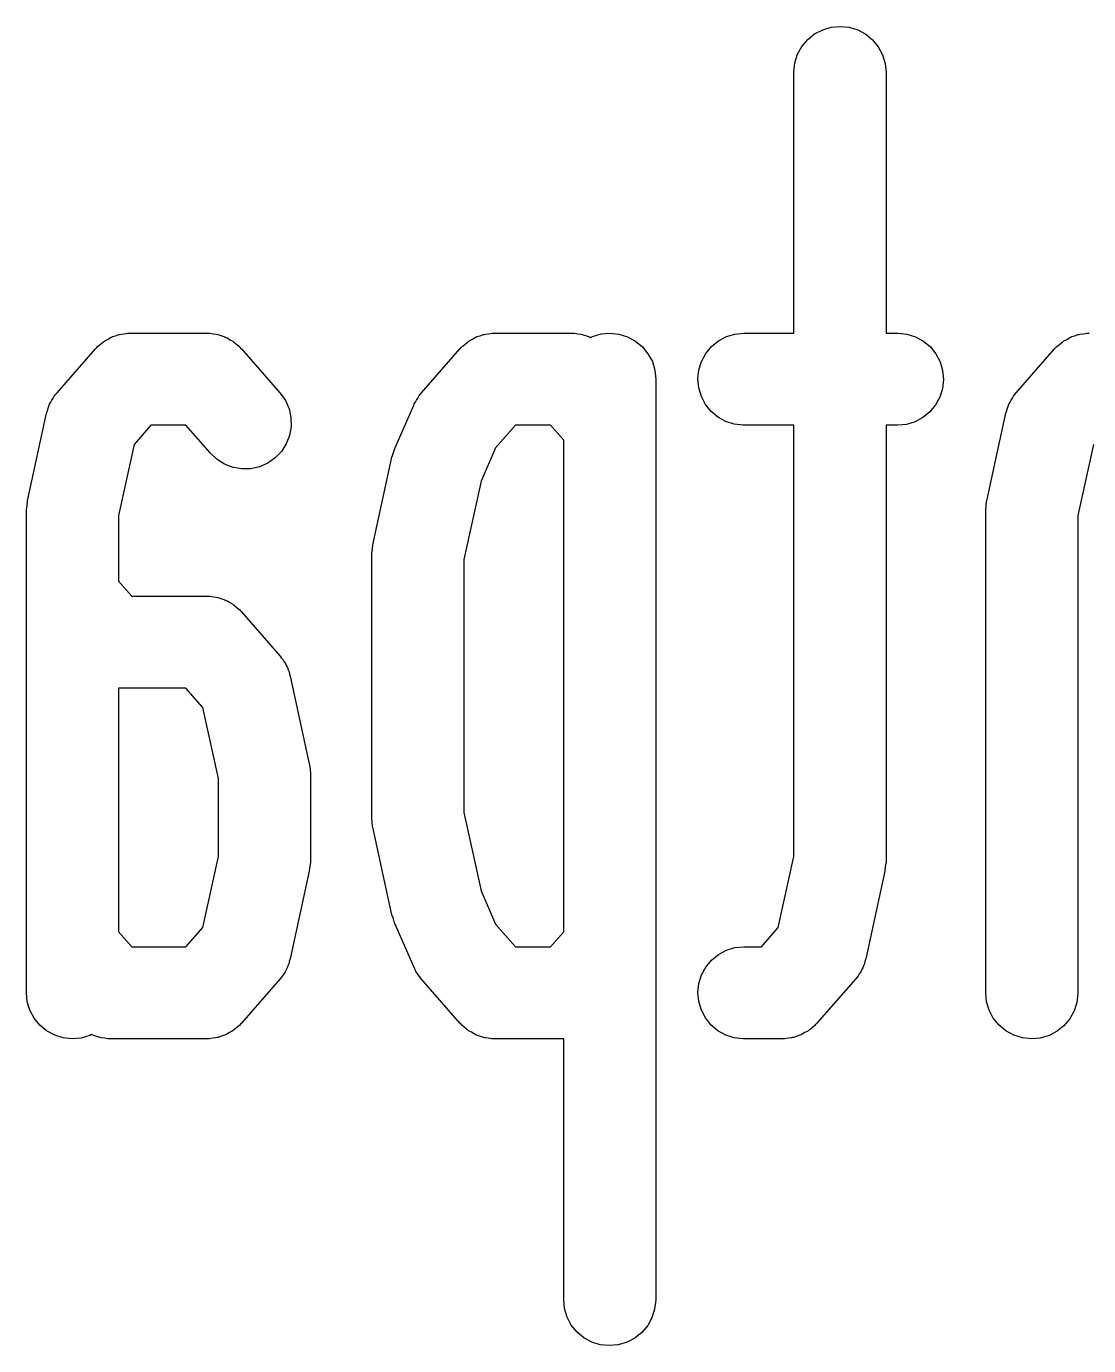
# Model space of a CAD drawing. Extents: x 69 to 230, y -100 to -50.
# Drawn here: x 132.13 to 136.75, y -56.04 to -50.31 of the extents above; entities that cross this region are included whole.
import ezdxf

# ---------------------------------------------------------------- set-up
doc = ezdxf.new("R2010")
doc.units = 0
doc.layers.add('BLACK', color=7, linetype='CONTINUOUS')

msp = doc.modelspace()

# ---------------------------------------------------------------- linework, layer by layer
at = {"layer": 'BLACK', "linetype": 'CONTINUOUS'}
for p, q in [((135.557, -50.3422), (135.592, -50.3241)), ((135.592, -50.3241), (135.629, -50.3131)), ((135.629, -50.3131), (135.668, -50.3095)), ((135.668, -50.3095), (135.707, -50.3136)), ((135.707, -50.3136), (135.744, -50.3252)), ((135.744, -50.3252), (135.779, -50.3437)), ((135.483, -50.4307), (135.502, -50.3965)), ((135.502, -50.3965), (135.527, -50.3666)), ((135.527, -50.3666), (135.557, -50.3422)), ((135.779, -50.3437), (135.809, -50.3686)), ((135.809, -50.3686), (135.833, -50.3988)), ((135.471, -50.4679), (135.483, -50.4307)), ((135.833, -50.3988), (135.852, -50.4333)), ((135.852, -50.4333), (135.863, -50.4707)), ((135.467, -50.5067), (135.471, -50.4679)), ((135.467, -50.5095), (135.467, -50.5067)), ((135.467, -51.6429), (135.467, -50.5095)), ((135.863, -50.4707), (135.867, -50.5095)), ((135.867, -50.5095), (135.867, -51.6429)), ((132.502, -51.6606), (132.507, -51.6579)), ((132.507, -51.6579), (132.52, -51.6539)), ((132.52, -51.6539), (132.534, -51.6492)), ((132.534, -51.6492), (132.539, -51.6483)), ((132.539, -51.6483), (132.544, -51.6467)), ((132.544, -51.6467), (132.558, -51.6453)), ((132.558, -51.6453), (132.572, -51.6432)), ((132.572, -51.6432), (132.578, -51.6434)), ((132.578, -51.6434), (132.583, -51.6429)), ((132.583, -51.6429), (132.917, -51.6429)), ((132.917, -51.6429), (132.919, -51.6429)), ((132.919, -51.6429), (132.925, -51.6435)), ((132.925, -51.6435), (132.931, -51.6433)), ((132.931, -51.6433), (132.944, -51.6457)), ((132.944, -51.6457), (132.958, -51.6472)), ((132.958, -51.6472), (132.964, -51.6489)), ((132.964, -51.6489), (132.969, -51.6499)), ((132.969, -51.6499), (132.982, -51.6548)), ((132.982, -51.6548), (132.995, -51.659)), ((134.085, -51.6606), (134.09, -51.6579)), ((134.09, -51.6579), (134.104, -51.6539)), ((134.104, -51.6539), (134.117, -51.6492)), ((134.117, -51.6492), (134.122, -51.6483)), ((134.122, -51.6483), (134.128, -51.6467)), ((134.128, -51.6467), (134.142, -51.6453)), ((134.142, -51.6453), (134.155, -51.6432)), ((134.155, -51.6432), (134.161, -51.6434)), ((134.161, -51.6434), (134.167, -51.6429)), ((134.167, -51.6429), (134.5, -51.6429)), ((134.5, -51.6429), (134.503, -51.6429)), ((134.503, -51.6429), (134.508, -51.6435)), ((134.508, -51.6435), (134.514, -51.6433)), ((134.514, -51.6433), (134.528, -51.6457)), ((134.528, -51.6457), (134.542, -51.6472)), ((134.542, -51.6472), (134.547, -51.6489)), ((134.547, -51.6489), (134.552, -51.6499)), ((134.552, -51.6499), (134.566, -51.6548)), ((134.566, -51.6548), (134.579, -51.659)), ((134.584, -51.6617), (134.592, -51.6574)), ((134.592, -51.6574), (134.629, -51.6464)), ((134.629, -51.6464), (134.668, -51.6429)), ((134.668, -51.6429), (134.707, -51.6469)), ((134.707, -51.6469), (134.744, -51.6585)), ((135.139, -51.6763), (135.174, -51.6579)), ((135.174, -51.6579), (135.211, -51.6467)), ((135.211, -51.6467), (135.25, -51.6429)), ((135.25, -51.6429), (135.467, -51.6429)), ((135.867, -51.6429), (135.917, -51.6429)), ((135.917, -51.6429), (135.919, -51.6429)), ((135.919, -51.6429), (135.958, -51.6472)), ((135.958, -51.6472), (135.995, -51.659)), ((136.669, -51.6606), (136.674, -51.6579)), ((136.674, -51.6579), (136.687, -51.6539)), ((136.687, -51.6539), (136.7, -51.6492)), ((136.7, -51.6492), (136.706, -51.6483)), ((136.706, -51.6483), (136.711, -51.6467)), ((136.711, -51.6467), (136.725, -51.6453)), ((136.725, -51.6453), (136.739, -51.6432)), ((136.739, -51.6432), (136.744, -51.6434)), ((136.744, -51.6434), (136.75, -51.6429)), ((132.266, -51.9016), (132.433, -51.7112)), ((132.433, -51.7112), (132.435, -51.7091)), ((132.435, -51.7091), (132.439, -51.7053)), ((132.439, -51.7053), (132.442, -51.7009)), ((132.442, -51.7009), (132.453, -51.6921)), ((132.453, -51.6921), (132.463, -51.6827)), ((132.463, -51.6827), (132.468, -51.6798)), ((132.468, -51.6798), (132.473, -51.6763)), ((132.473, -51.6763), (132.485, -51.6697)), ((132.485, -51.6697), (132.497, -51.6625)), ((132.497, -51.6625), (132.502, -51.6606)), ((132.995, -51.659), (133, -51.6617)), ((133, -51.6617), (133.006, -51.6637)), ((133.006, -51.6637), (133.017, -51.6711)), ((133.017, -51.6711), (133.03, -51.6778)), ((133.03, -51.6778), (133.034, -51.6814)), ((133.034, -51.6814), (133.039, -51.6844)), ((133.039, -51.6844), (133.049, -51.694)), ((133.049, -51.694), (133.06, -51.7029)), ((133.06, -51.7029), (133.063, -51.7073)), ((133.063, -51.7073), (133.067, -51.7112)), ((133.067, -51.7112), (133.234, -51.9016)), ((133.849, -51.9016), (134.016, -51.7112)), ((134.016, -51.7112), (134.018, -51.7091)), ((134.018, -51.7091), (134.022, -51.7053)), ((134.022, -51.7053), (134.026, -51.7009)), ((134.026, -51.7009), (134.037, -51.6921)), ((134.037, -51.6921), (134.047, -51.6827)), ((134.047, -51.6827), (134.052, -51.6798)), ((134.052, -51.6798), (134.056, -51.6763)), ((134.056, -51.6763), (134.068, -51.6697)), ((134.068, -51.6697), (134.08, -51.6625)), ((134.08, -51.6625), (134.085, -51.6606)), ((134.579, -51.659), (134.584, -51.6617)), ((134.744, -51.6585), (134.779, -51.677)), ((134.779, -51.677), (134.809, -51.7019)), ((134.809, -51.7019), (134.833, -51.7322)), ((135.084, -51.731), (135.109, -51.7009)), ((135.109, -51.7009), (135.139, -51.6763)), ((135.995, -51.659), (136.03, -51.6778)), ((136.03, -51.6778), (136.06, -51.7029)), ((136.06, -51.7029), (136.084, -51.7333)), ((136.433, -51.9016), (136.599, -51.7112)), ((136.599, -51.7112), (136.601, -51.7091)), ((136.601, -51.7091), (136.605, -51.7053)), ((136.605, -51.7053), (136.609, -51.7009)), ((136.609, -51.7009), (136.62, -51.6921)), ((136.62, -51.6921), (136.63, -51.6827)), ((136.63, -51.6827), (136.635, -51.6798)), ((136.635, -51.6798), (136.639, -51.6763)), ((136.639, -51.6763), (136.652, -51.6697)), ((136.652, -51.6697), (136.664, -51.6625)), ((136.664, -51.6625), (136.669, -51.6606)), ((134.833, -51.7322), (134.852, -51.7666)), ((134.852, -51.7666), (134.863, -51.804)), ((135.054, -51.8026), (135.066, -51.7654)), ((135.066, -51.7654), (135.084, -51.731)), ((136.084, -51.7333), (136.102, -51.7679)), ((136.102, -51.7679), (136.113, -51.8054)), ((134.863, -51.804), (134.867, -51.8429)), ((135.05, -51.8415), (135.054, -51.8026)), ((136.113, -51.8054), (136.117, -51.8443)), ((134.867, -51.8429), (134.867, -55.8429)), ((135.054, -51.8803), (135.05, -51.8415)), ((135.065, -51.9178), (135.054, -51.8803)), ((136.113, -51.8831), (136.101, -51.9204)), ((136.117, -51.8443), (136.113, -51.8831)), ((132.234, -51.9509), (132.239, -51.9424)), ((132.239, -51.9424), (132.243, -51.9334)), ((132.243, -51.9334), (132.249, -51.9255)), ((132.249, -51.9255), (132.254, -51.9171)), ((132.254, -51.9171), (132.26, -51.9097)), ((132.26, -51.9097), (132.266, -51.9016)), ((133.234, -51.9016), (133.236, -51.9037)), ((133.236, -51.9037), (133.258, -51.9358)), ((133.258, -51.9358), (133.274, -51.9716)), ((133.818, -51.9506), (133.823, -51.9422)), ((133.823, -51.9422), (133.827, -51.9334)), ((133.827, -51.9334), (133.833, -51.9254)), ((133.833, -51.9254), (133.837, -51.9168)), ((133.837, -51.9168), (133.844, -51.9095)), ((133.844, -51.9095), (133.849, -51.9016)), ((135.083, -51.9524), (135.065, -51.9178)), ((136.101, -51.9204), (136.082, -51.9547)), ((136.401, -51.9509), (136.406, -51.9424)), ((136.406, -51.9424), (136.41, -51.9334)), ((136.41, -51.9334), (136.416, -51.9255)), ((136.416, -51.9255), (136.421, -51.9171)), ((136.421, -51.9171), (136.427, -51.9097)), ((136.427, -51.9097), (136.433, -51.9016)), ((132.138, -52.3715), (132.221, -51.9906)), ((132.221, -51.9906), (132.222, -51.9879)), ((132.222, -51.9879), (132.225, -51.9785)), ((132.225, -51.9785), (132.227, -51.9689)), ((132.227, -51.9689), (132.231, -51.9601)), ((132.231, -51.9601), (132.234, -51.9509)), ((133.274, -51.9716), (133.282, -52.0097)), ((133.733, -52.1436), (133.817, -51.9532)), ((133.817, -51.9532), (133.818, -51.9506)), ((135.107, -51.9828), (135.083, -51.9524)), ((135.137, -52.0079), (135.107, -51.9828)), ((136.058, -51.9848), (136.027, -52.0094)), ((136.082, -51.9547), (136.058, -51.9848)), ((136.305, -52.3715), (136.388, -51.9906)), ((136.388, -51.9906), (136.389, -51.9879)), ((136.389, -51.9879), (136.392, -51.9785)), ((136.392, -51.9785), (136.394, -51.9689)), ((136.394, -51.9689), (136.398, -51.9601)), ((136.398, -51.9601), (136.401, -51.9509)), ((132.674, -52.0429), (132.601, -52.1263)), ((132.826, -52.0429), (132.674, -52.0429)), ((132.933, -52.165), (132.826, -52.0429)), ((133.283, -52.0487), (133.276, -52.0872)), ((133.282, -52.0097), (133.283, -52.0487)), ((134.257, -52.0429), (134.171, -52.1418)), ((134.409, -52.0429), (134.257, -52.0429)), ((134.467, -52.1085), (134.409, -52.0429)), ((135.171, -52.0267), (135.137, -52.0079)), ((135.208, -52.0385), (135.171, -52.0267)), ((135.247, -52.0428), (135.208, -52.0385)), ((135.25, -52.0429), (135.247, -52.0428)), ((135.467, -52.0429), (135.25, -52.0429)), ((135.467, -53.9165), (135.467, -52.0429)), ((135.917, -52.0429), (135.867, -52.0429)), ((135.867, -52.0429), (135.867, -53.9381)), ((135.956, -52.039), (135.917, -52.0429)), ((135.993, -52.0278), (135.956, -52.039)), ((136.027, -52.0094), (135.993, -52.0278)), ((133.276, -52.0872), (133.262, -52.1236)), ((134.467, -54.2439), (134.467, -52.1085)), ((132.601, -52.1263), (132.533, -52.4359)), ((132.961, -52.1918), (132.933, -52.165)), ((133.241, -52.1565), (133.214, -52.1848)), ((133.262, -52.1236), (133.241, -52.1565)), ((133.722, -52.1783), (133.728, -52.161)), ((133.728, -52.161), (133.733, -52.1436)), ((134.171, -52.1418), (134.108, -52.2859)), ((136.768, -52.1263), (136.7, -52.4359)), ((132.994, -52.2125), (132.961, -52.1918)), ((133.031, -52.2263), (132.994, -52.2125)), ((133.069, -52.2328), (133.031, -52.2263)), ((133.146, -52.2231), (133.108, -52.2318)), ((133.182, -52.2073), (133.146, -52.2231)), ((133.214, -52.1848), (133.182, -52.2073)), ((133.638, -52.562), (133.721, -52.1811)), ((133.721, -52.1807), (133.722, -52.1783)), ((133.721, -52.1808), (133.721, -52.1807)), ((133.721, -52.1811), (133.721, -52.1808)), ((133.721, -52.1808), (133.721, -52.1808)), ((133.108, -52.2318), (133.069, -52.2328)), ((134.108, -52.2859), (134.033, -52.6264)), ((132.133, -52.4103), (132.136, -52.3916)), ((132.136, -52.3916), (132.138, -52.3727)), ((132.138, -52.3721), (132.138, -52.3715)), ((132.138, -52.3727), (132.138, -52.3721)), ((136.3, -52.4103), (136.302, -52.3916)), ((136.302, -52.3916), (136.304, -52.3727)), ((136.304, -52.3727), (136.305, -52.3721)), ((136.305, -52.3721), (136.305, -52.3715)), ((132.133, -52.4109), (132.133, -52.4103)), ((132.133, -52.4115), (132.133, -52.4109)), ((132.133, -52.4143), (132.133, -52.4115)), ((132.133, -54.5095), (132.133, -52.4143)), ((132.533, -52.4359), (132.533, -52.7201)), ((136.3, -52.4109), (136.3, -52.4103)), ((136.3, -52.4115), (136.3, -52.4109)), ((136.3, -52.4143), (136.3, -52.4115)), ((136.3, -54.5095), (136.3, -52.4143)), ((136.7, -52.4359), (136.7, -54.5095)), ((133.636, -52.5821), (133.638, -52.5632)), ((133.638, -52.5626), (133.638, -52.562)), ((133.638, -52.5632), (133.638, -52.5626)), ((133.633, -52.6008), (133.636, -52.5821)), ((133.633, -52.6014), (133.633, -52.6008)), ((133.633, -52.602), (133.633, -52.6014)), ((133.633, -52.6048), (133.633, -52.602)), ((133.633, -53.7476), (133.633, -52.6048)), ((134.033, -52.6264), (134.033, -53.726)), ((132.533, -52.7201), (132.591, -52.7857)), ((132.591, -52.7857), (132.917, -52.7857)), ((132.917, -52.7857), (132.919, -52.7857)), ((132.919, -52.7857), (132.925, -52.7864)), ((132.925, -52.7864), (132.931, -52.7862)), ((132.931, -52.7862), (132.944, -52.7885)), ((132.944, -52.7885), (132.958, -52.7901)), ((132.958, -52.7901), (132.964, -52.7918)), ((132.964, -52.7918), (132.969, -52.7927)), ((132.969, -52.7927), (132.982, -52.7977)), ((132.982, -52.7977), (132.995, -52.8019)), ((132.995, -52.8019), (133, -52.8046)), ((133, -52.8046), (133.006, -52.8066)), ((133.006, -52.8066), (133.017, -52.814)), ((133.017, -52.814), (133.03, -52.8207)), ((133.03, -52.8207), (133.034, -52.8243)), ((133.034, -52.8243), (133.039, -52.8273)), ((133.039, -52.8273), (133.049, -52.8368)), ((133.049, -52.8368), (133.06, -52.8458)), ((133.06, -52.8458), (133.063, -52.8502)), ((133.063, -52.8502), (133.067, -52.854)), ((133.067, -52.854), (133.234, -53.0445)), ((133.234, -53.0445), (133.236, -53.0466)), ((133.236, -53.0466), (133.241, -53.0547)), ((133.241, -53.0547), (133.248, -53.0622)), ((133.248, -53.0622), (133.252, -53.0707)), ((133.252, -53.0707), (133.258, -53.0787)), ((133.258, -53.0787), (133.262, -53.0877)), ((133.262, -53.0877), (133.267, -53.0963)), ((133.267, -53.0963), (133.27, -53.1055)), ((133.27, -53.1055), (133.274, -53.1144)), ((133.274, -53.1144), (133.276, -53.1241)), ((133.276, -53.1241), (133.279, -53.1335)), ((133.279, -53.1335), (133.362, -53.5144)), ((132.533, -53.1857), (132.533, -54.2439)), ((132.826, -53.1857), (132.533, -53.1857)), ((132.899, -53.2692), (132.826, -53.1857)), ((132.967, -53.5788), (132.899, -53.2692)), ((133.362, -53.5144), (133.363, -53.5171)), ((133.363, -53.5171), (133.363, -53.5177)), ((133.363, -53.5177), (133.363, -53.5183)), ((133.363, -53.5183), (133.365, -53.537)), ((133.365, -53.537), (133.367, -53.556)), ((132.967, -53.9165), (132.967, -53.5788)), ((133.367, -53.556), (133.367, -53.5566)), ((133.367, -53.5566), (133.367, -53.5571)), ((133.367, -53.5571), (133.367, -53.9381)), ((133.633, -53.7482), (133.633, -53.7476)), ((133.633, -53.7488), (133.633, -53.7482)), ((133.635, -53.7677), (133.633, -53.7488)), ((133.637, -53.7865), (133.635, -53.7677)), ((134.033, -53.726), (134.108, -54.0665)), ((133.637, -53.787), (133.637, -53.7865)), ((133.637, -53.7876), (133.637, -53.787)), ((133.638, -53.7904), (133.637, -53.7876)), ((133.721, -54.1713), (133.638, -53.7904)), ((132.899, -54.2261), (132.967, -53.9165)), ((133.367, -53.9421), (133.364, -53.9607)), ((133.367, -53.9381), (133.367, -53.9409)), ((133.367, -53.9409), (133.367, -53.9415)), ((133.367, -53.9415), (133.367, -53.9421)), ((135.399, -54.2261), (135.467, -53.9165)), ((135.867, -53.9421), (135.864, -53.9607)), ((135.867, -53.9381), (135.867, -53.9409)), ((135.867, -53.9409), (135.867, -53.9415)), ((135.867, -53.9415), (135.867, -53.9421)), ((133.362, -53.9808), (133.279, -54.3618)), ((133.364, -53.9607), (133.362, -53.9797)), ((133.362, -53.9797), (133.362, -53.9802)), ((133.362, -53.9802), (133.362, -53.9808)), ((135.862, -53.9808), (135.779, -54.3618)), ((135.864, -53.9607), (135.862, -53.9797)), ((135.862, -53.9797), (135.862, -53.9802)), ((135.862, -53.9802), (135.862, -53.9808)), ((134.108, -54.0665), (134.171, -54.2106)), ((133.727, -54.1887), (133.721, -54.1713)), ((132.826, -54.3095), (132.899, -54.2261)), ((133.732, -54.2062), (133.727, -54.1887)), ((133.733, -54.2084), (133.732, -54.2062)), ((133.733, -54.2085), (133.733, -54.2084)), ((133.733, -54.2084), (133.733, -54.2084)), ((133.733, -54.2087), (133.733, -54.2085)), ((133.817, -54.3992), (133.733, -54.2087)), ((134.171, -54.2106), (134.257, -54.3095)), ((135.326, -54.3095), (135.399, -54.2261)), ((132.533, -54.2439), (132.591, -54.3095)), ((134.409, -54.3095), (134.467, -54.2439)), ((132.591, -54.3095), (132.826, -54.3095)), ((134.257, -54.3095), (134.409, -54.3095)), ((135.109, -54.3676), (135.139, -54.3429)), ((135.139, -54.3429), (135.174, -54.3246)), ((135.174, -54.3246), (135.211, -54.3133)), ((135.211, -54.3133), (135.25, -54.3095)), ((135.25, -54.3095), (135.326, -54.3095)), ((133.266, -54.4015), (133.261, -54.41)), ((133.269, -54.3923), (133.266, -54.4015)), ((133.273, -54.3835), (133.269, -54.3923)), ((133.275, -54.3739), (133.273, -54.3835)), ((133.278, -54.3645), (133.275, -54.3739)), ((133.279, -54.3618), (133.278, -54.3645)), ((133.822, -54.4077), (133.817, -54.3992)), ((133.825, -54.4166), (133.822, -54.4077)), ((135.066, -54.432), (135.084, -54.3977)), ((135.084, -54.3977), (135.109, -54.3676)), ((135.766, -54.4015), (135.761, -54.41)), ((135.769, -54.3923), (135.766, -54.4015)), ((135.773, -54.3835), (135.769, -54.3923)), ((135.775, -54.3739), (135.773, -54.3835)), ((135.778, -54.3645), (135.775, -54.3739)), ((135.779, -54.3618), (135.778, -54.3645)), ((133.234, -54.4507), (133.067, -54.6412)), ((133.24, -54.4427), (133.234, -54.4507)), ((133.246, -54.4353), (133.24, -54.4427)), ((133.251, -54.4269), (133.246, -54.4353)), ((133.257, -54.419), (133.251, -54.4269)), ((133.261, -54.41), (133.257, -54.419)), ((133.831, -54.4247), (133.825, -54.4166)), ((133.836, -54.4333), (133.831, -54.4247)), ((133.842, -54.4407), (133.836, -54.4333)), ((133.848, -54.4486), (133.842, -54.4407)), ((133.849, -54.4507), (133.848, -54.4486)), ((134.016, -54.6412), (133.849, -54.4507)), ((135.054, -54.4693), (135.066, -54.432)), ((135.734, -54.4507), (135.567, -54.6412)), ((135.74, -54.4427), (135.734, -54.4507)), ((135.746, -54.4353), (135.74, -54.4427)), ((135.751, -54.4269), (135.746, -54.4353)), ((135.757, -54.419), (135.751, -54.4269)), ((135.761, -54.41), (135.757, -54.419)), ((132.137, -54.5484), (132.133, -54.5095)), ((135.05, -54.5081), (135.054, -54.4693)), ((135.054, -54.547), (135.05, -54.5081)), ((136.304, -54.5484), (136.3, -54.5095)), ((136.7, -54.5123), (136.696, -54.5511)), ((136.7, -54.5095), (136.7, -54.5123)), ((132.148, -54.5857), (132.137, -54.5484)), ((135.065, -54.5844), (135.054, -54.547)), ((136.315, -54.5857), (136.304, -54.5484)), ((136.696, -54.5511), (136.684, -54.5883)), ((132.167, -54.6202), (132.148, -54.5857)), ((132.191, -54.6504), (132.167, -54.6202)), ((135.083, -54.619), (135.065, -54.5844)), ((135.107, -54.6495), (135.083, -54.619)), ((136.333, -54.6202), (136.315, -54.5857)), ((136.358, -54.6504), (136.333, -54.6202)), ((136.665, -54.6225), (136.64, -54.6524)), ((136.684, -54.5883), (136.665, -54.6225)), ((132.221, -54.6753), (132.191, -54.6504)), ((132.256, -54.6939), (132.221, -54.6753)), ((132.293, -54.7054), (132.256, -54.6939)), ((132.408, -54.695), (132.371, -54.706)), ((132.416, -54.6907), (132.408, -54.695)), ((132.421, -54.6933), (132.416, -54.6907)), ((132.434, -54.6976), (132.421, -54.6933)), ((132.993, -54.6944), (132.98, -54.6985)), ((132.998, -54.6918), (132.993, -54.6944)), ((133.003, -54.6899), (132.998, -54.6918)), ((133.015, -54.6826), (133.003, -54.6899)), ((133.027, -54.6761), (133.015, -54.6826)), ((133.032, -54.6726), (133.027, -54.6761)), ((133.037, -54.6696), (133.032, -54.6726)), ((133.047, -54.6602), (133.037, -54.6696)), ((133.058, -54.6514), (133.047, -54.6602)), ((133.061, -54.6471), (133.058, -54.6514)), ((133.065, -54.6433), (133.061, -54.6471)), ((133.067, -54.6412), (133.065, -54.6433)), ((134.02, -54.6451), (134.016, -54.6412)), ((134.024, -54.6495), (134.02, -54.6451)), ((134.034, -54.6584), (134.024, -54.6495)), ((134.045, -54.668), (134.034, -54.6584)), ((134.049, -54.6709), (134.045, -54.668)), ((134.054, -54.6745), (134.049, -54.6709)), ((134.066, -54.6813), (134.054, -54.6745)), ((134.078, -54.6886), (134.066, -54.6813)), ((134.083, -54.6906), (134.078, -54.6886)), ((134.088, -54.6933), (134.083, -54.6906)), ((134.101, -54.6976), (134.088, -54.6933)), ((135.137, -54.6745), (135.107, -54.6495)), ((135.171, -54.6933), (135.137, -54.6745)), ((135.208, -54.7052), (135.171, -54.6933)), ((135.493, -54.6944), (135.48, -54.6985)), ((135.498, -54.6918), (135.493, -54.6944)), ((135.503, -54.6899), (135.498, -54.6918)), ((135.515, -54.6826), (135.503, -54.6899)), ((135.527, -54.6761), (135.515, -54.6826)), ((135.532, -54.6726), (135.527, -54.6761)), ((135.537, -54.6696), (135.532, -54.6726)), ((135.547, -54.6602), (135.537, -54.6696)), ((135.558, -54.6514), (135.547, -54.6602)), ((135.561, -54.6471), (135.558, -54.6514)), ((135.565, -54.6433), (135.561, -54.6471)), ((135.567, -54.6412), (135.565, -54.6433)), ((136.388, -54.6753), (136.358, -54.6504)), ((136.422, -54.6939), (136.388, -54.6753)), ((136.46, -54.7054), (136.422, -54.6939)), ((136.575, -54.695), (136.537, -54.706)), ((136.61, -54.6769), (136.575, -54.695)), ((136.64, -54.6524), (136.61, -54.6769)), ((132.332, -54.7095), (132.293, -54.7054)), ((132.371, -54.706), (132.332, -54.7095)), ((132.448, -54.7025), (132.434, -54.6976)), ((132.453, -54.7035), (132.448, -54.7025)), ((132.458, -54.7052), (132.453, -54.7035)), ((132.472, -54.7067), (132.458, -54.7052)), ((132.486, -54.709), (132.472, -54.7067)), ((132.492, -54.7089), (132.486, -54.709)), ((132.497, -54.7095), (132.492, -54.7089)), ((132.5, -54.7095), (132.497, -54.7095)), ((132.917, -54.7095), (132.5, -54.7095)), ((132.922, -54.709), (132.917, -54.7095)), ((132.928, -54.7092), (132.922, -54.709)), ((132.942, -54.7071), (132.928, -54.7092)), ((132.956, -54.7057), (132.942, -54.7071)), ((132.961, -54.7041), (132.956, -54.7057)), ((132.966, -54.7032), (132.961, -54.7041)), ((132.98, -54.6985), (132.966, -54.7032)), ((134.114, -54.7025), (134.101, -54.6976)), ((134.12, -54.7035), (134.114, -54.7025)), ((134.125, -54.7052), (134.12, -54.7035)), ((134.139, -54.7067), (134.125, -54.7052)), ((134.153, -54.709), (134.139, -54.7067)), ((134.158, -54.7089), (134.153, -54.709)), ((134.164, -54.7095), (134.158, -54.7089)), ((134.167, -54.7095), (134.164, -54.7095)), ((134.467, -54.7095), (134.167, -54.7095)), ((134.467, -55.8429), (134.467, -54.7095)), ((135.247, -54.7095), (135.208, -54.7052)), ((135.25, -54.7095), (135.247, -54.7095)), ((135.417, -54.7095), (135.25, -54.7095)), ((135.422, -54.709), (135.417, -54.7095)), ((135.428, -54.7092), (135.422, -54.709)), ((135.442, -54.7071), (135.428, -54.7092)), ((135.456, -54.7057), (135.442, -54.7071)), ((135.461, -54.7041), (135.456, -54.7057)), ((135.466, -54.7032), (135.461, -54.7041)), ((135.48, -54.6985), (135.466, -54.7032)), ((136.499, -54.7095), (136.46, -54.7054)), ((136.537, -54.706), (136.499, -54.7095)), ((134.47, -55.8817), (134.467, -55.8429)), ((134.867, -55.8429), (134.867, -55.8456)), ((134.482, -55.9191), (134.47, -55.8817)), ((134.862, -55.8844), (134.85, -55.9216)), ((134.867, -55.8456), (134.862, -55.8844)), ((134.5, -55.9535), (134.482, -55.9191)), ((134.525, -55.9838), (134.5, -55.9535)), ((134.832, -55.9558), (134.807, -55.9858)), ((134.85, -55.9216), (134.832, -55.9558)), ((134.555, -56.0087), (134.525, -55.9838)), ((134.589, -56.0272), (134.555, -56.0087)), ((134.776, -56.0102), (134.742, -56.0283)), ((134.807, -55.9858), (134.776, -56.0102)), ((134.626, -56.0388), (134.589, -56.0272)), ((134.665, -56.0429), (134.626, -56.0388)), ((134.704, -56.0393), (134.665, -56.0429)), ((134.742, -56.0283), (134.704, -56.0393))]:
    msp.add_line(p, q, dxfattribs=at)

doc.saveas('drawing.dxf')
